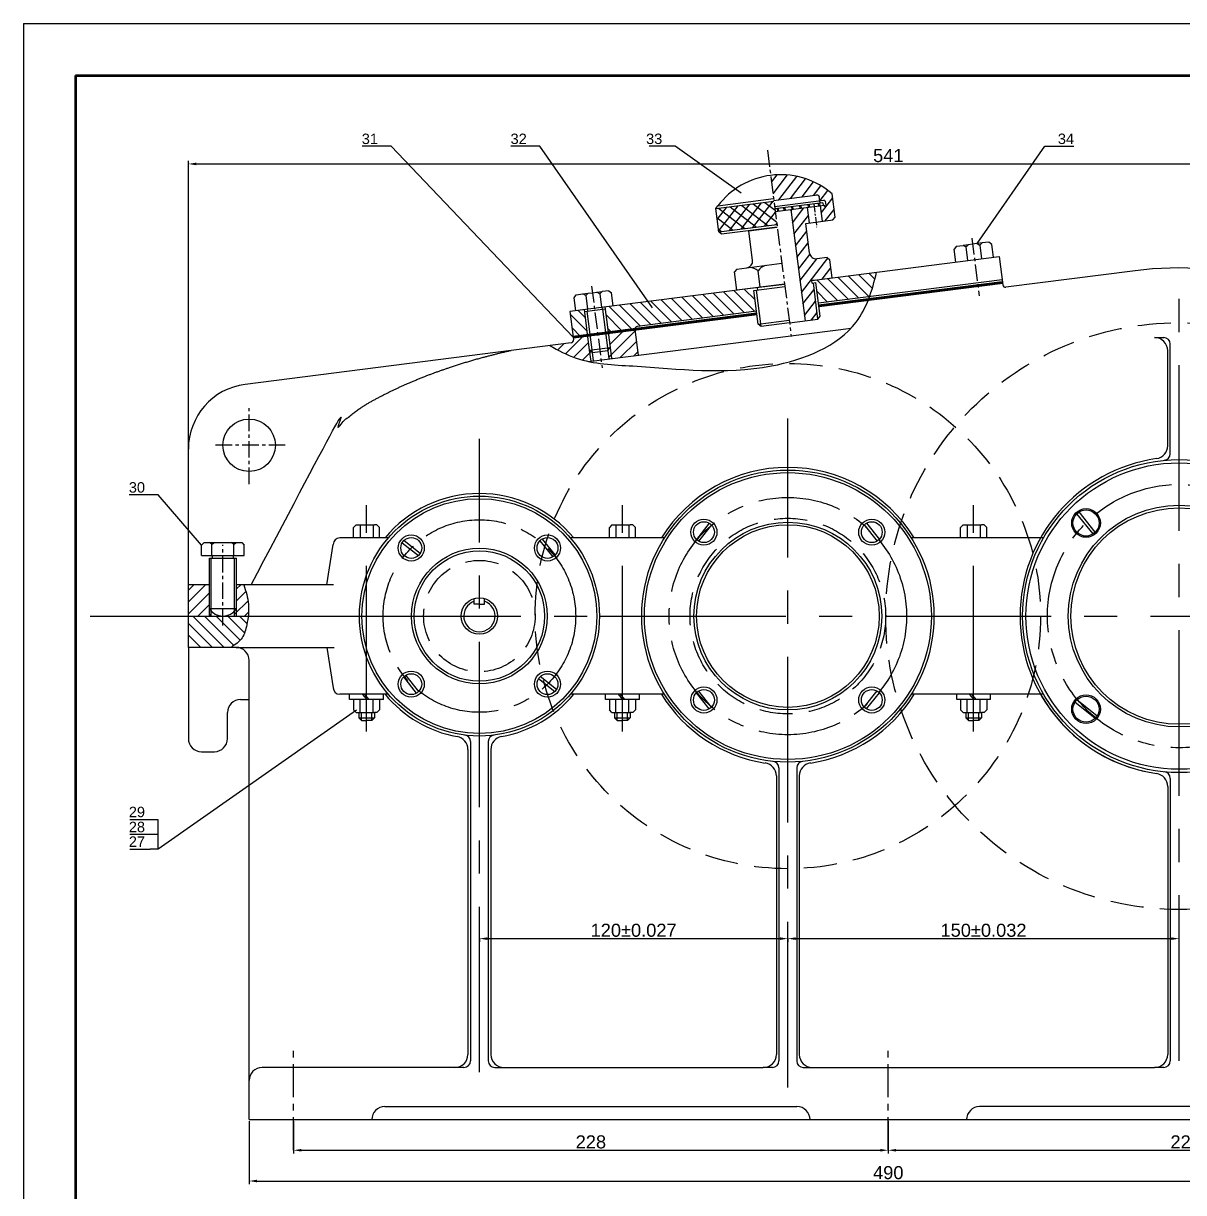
# Model space of a CAD drawing. Header units: millimetres. Extents: x 2354 to 3543, y 830 to 1671.
# Drawn here: x 2354 to 2798.7, y 1222.4 to 1670.8 of the extents above; entities that cross this region are included whole.
import ezdxf
from ezdxf import colors
from ezdxf.entities.mleader import LeaderData, LeaderLine
from ezdxf.math import Vec2, Vec3

# ---------------------------------------------------------------- set-up
doc = ezdxf.new("R2010")
doc.units = ezdxf.units.MM
doc.linetypes.add('CENTER', pattern=[10.16, 6.35, -1.27, 1.27, -1.27])
doc.linetypes.add('HIDDEN', pattern=[1.905, 1.27, -0.635])
doc.layers.get('0').update_dxf_attribs({"lineweight": 30})
for name, color, linetype in [('中心线', 1, 'CENTER'), ('细线', 7, 'Continuous'), ('虚线', 7, 'HIDDEN')]:
    doc.layers.add(name, color=color, linetype=linetype)
doc.layers.add('特粗线', color=7, linetype='Continuous', lineweight=60)
doc.layers.add('粗线', color=7, linetype='Continuous', lineweight=53)
doc.styles.get("Standard").update_dxf_attribs({"font": 'arial.ttf'})
doc.dimstyles.new('ISO-25', dxfattribs={"dimtxt": 5, "dimasz": 3, "dimexe": 1.25, "dimexo": 0.625, "dimtad": 1, "dimdec": 0, "dimtxsty": 'Standard', "dimcen": 2.5, "dimadec": 0, "dimazin": 0, "dimtfac": 1, "dimtdec": 0, "dimtmove": 0, "dimatfit": 3, "dimfxl": 1, "dimarcsym": 0})
pattern_1 = [(135, (2172.8697, 580.4474), (-2.245064, -2.245064), [])]
pattern_2 = [(45, (2172.8697, 580.4474), (-2.245064, 2.245064), [])]

# ---------------------------------------------------------------- blocks, each defined once
blk = doc.blocks.new('*D3')
at = {"layer": 'Defpoints', "color": 0, "transparency": 16777216}
for p in [(2440.49, 1250.39), (2930.49, 1250.39), (2930.49, 1226.86)]:
    blk.add_point(p, dxfattribs=at)
at = {"layer": '细线', "color": 0, "lineweight": -2, "transparency": 16777216}
for p, q in [((2440.49, 1249.77), (2440.49, 1225.61)), ((2930.49, 1249.77), (2930.49, 1225.61)), ((2443.49, 1226.86), (2927.49, 1226.86))]:
    blk.add_line(p, q, dxfattribs=at)
at = {"layer": '细线', "color": 0, "transparency": 16777216}
for points in [[(2443.49, 1227.36), (2443.49, 1226.36), (2440.49, 1226.86)], [(2927.49, 1227.36), (2927.49, 1226.36), (2930.49, 1226.86)]]:
    blk.add_solid(points, dxfattribs=at)
at = {"layer": '细线', "color": 0, "transparency": 16777216, "insert": (2685.49, 1230.04), "char_height": 5, "attachment_point": 5}
blk.add_mtext('490', dxfattribs=at)
blk = doc.blocks.new('*D4')
at = {"layer": 'Defpoints', "color": 0, "transparency": 16777216}
for p in [(2457.49, 1250.39), (2685.49, 1250.39), (2685.49, 1238.66)]:
    blk.add_point(p, dxfattribs=at)
at = {"layer": '细线', "color": 0, "lineweight": -2, "transparency": 16777216}
for p, q in [((2457.49, 1249.77), (2457.49, 1237.41)), ((2685.49, 1249.77), (2685.49, 1237.41)), ((2460.49, 1238.66), (2682.49, 1238.66))]:
    blk.add_line(p, q, dxfattribs=at)
at = {"layer": '细线', "color": 0, "transparency": 16777216}
for points in [[(2460.49, 1239.16), (2460.49, 1238.16), (2457.49, 1238.66)], [(2682.49, 1239.16), (2682.49, 1238.16), (2685.49, 1238.66)]]:
    blk.add_solid(points, dxfattribs=at)
at = {"layer": '细线', "color": 0, "transparency": 16777216, "insert": (2571.49, 1241.84), "char_height": 5, "attachment_point": 5}
blk.add_mtext('228', dxfattribs=at)
blk = doc.blocks.new('*D6')
at = {"layer": 'Defpoints', "color": 0, "transparency": 16777216}
for p in [(2957.99, 1616.85), (2417.19, 1431.49), (2957.99, 1396.49)]:
    blk.add_point(p, dxfattribs=at)
at = {"layer": '细线', "color": 0, "lineweight": -2, "transparency": 16777216}
for p, q in [((2417.19, 1432.12), (2417.19, 1618.1)), ((2420.19, 1616.85), (2954.99, 1616.85)), ((2957.99, 1397.12), (2957.99, 1618.1))]:
    blk.add_line(p, q, dxfattribs=at)
at = {"layer": '细线', "color": 0, "transparency": 16777216}
for points in [[(2420.19, 1617.35), (2420.19, 1616.35), (2417.19, 1616.85)], [(2954.99, 1617.35), (2954.99, 1616.35), (2957.99, 1616.85)]]:
    blk.add_solid(points, dxfattribs=at)
at = {"layer": '细线', "color": 0, "transparency": 16777216, "insert": (2685.49, 1620.03), "char_height": 5, "attachment_point": 5}
blk.add_mtext('541', dxfattribs=at)
blk = doc.blocks.new('*D13')
at = {"layer": 'Defpoints', "color": 0, "transparency": 16777216}
for p in [(2685.49, 1250.39), (2913.49, 1250.39), (2913.49, 1238.66)]:
    blk.add_point(p, dxfattribs=at)
at = {"layer": '细线', "color": 0, "lineweight": -2, "transparency": 16777216}
for p, q in [((2685.49, 1249.77), (2685.49, 1237.41)), ((2913.49, 1249.77), (2913.49, 1237.41)), ((2688.49, 1238.66), (2910.49, 1238.66))]:
    blk.add_line(p, q, dxfattribs=at)
at = {"layer": '细线', "color": 0, "transparency": 16777216}
for points in [[(2688.49, 1239.16), (2688.49, 1238.16), (2685.49, 1238.66)], [(2910.49, 1239.16), (2910.49, 1238.16), (2913.49, 1238.66)]]:
    blk.add_solid(points, dxfattribs=at)
at = {"layer": '细线', "color": 0, "transparency": 16777216, "insert": (2799.49, 1241.84), "char_height": 5, "attachment_point": 5}
blk.add_mtext('228', dxfattribs=at)
blk = doc.blocks.new('_None')
blk = doc.blocks.new('*D29')
at = {"layer": 'Defpoints', "color": 0, "transparency": 16777216}
for p in [(2528.75, 1320.48), (2646.99, 1320.48), (2646.99, 1319.8)]:
    blk.add_point(p, dxfattribs=at)
at = {"layer": '细线', "color": 0, "lineweight": -2, "transparency": 16777216}
for p, q in [((2528.75, 1319.86), (2528.75, 1318.55)), ((2531.75, 1319.8), (2643.99, 1319.8)), ((2646.99, 1319.86), (2646.99, 1318.55))]:
    blk.add_line(p, q, dxfattribs=at)
at = {"layer": '细线', "color": 0, "transparency": 16777216}
for points in [[(2531.75, 1320.3), (2531.75, 1319.3), (2528.75, 1319.8)], [(2643.99, 1320.3), (2643.99, 1319.3), (2646.99, 1319.8)]]:
    blk.add_solid(points, dxfattribs=at)
at = {"layer": '细线', "color": 0, "transparency": 16777216, "insert": (2587.87, 1322.98), "char_height": 5, "attachment_point": 5}
blk.add_mtext('120%%P0.027', dxfattribs=at)
blk = doc.blocks.new('*D30')
at = {"layer": 'Defpoints', "color": 0, "transparency": 16777216}
for p in [(2646.99, 1319.8), (2796.99, 1319.8), (2796.99, 1319.8)]:
    blk.add_point(p, dxfattribs=at)
at = {"layer": '细线', "color": 0, "lineweight": -2, "transparency": 16777216}
for p, q in [((2646.99, 1320.42), (2646.99, 1321.05)), ((2649.99, 1319.8), (2793.99, 1319.8)), ((2796.99, 1320.42), (2796.99, 1321.05))]:
    blk.add_line(p, q, dxfattribs=at)
at = {"layer": '细线', "color": 0, "transparency": 16777216}
for points in [[(2649.99, 1320.3), (2649.99, 1319.3), (2646.99, 1319.8)], [(2793.99, 1320.3), (2793.99, 1319.3), (2796.99, 1319.8)]]:
    blk.add_solid(points, dxfattribs=at)
at = {"layer": '细线', "color": 0, "transparency": 16777216, "insert": (2721.99, 1322.98), "char_height": 5, "attachment_point": 5}
blk.add_mtext('150%%P0.032', dxfattribs=at)

msp = doc.modelspace()

# ---------------------------------------------------------------- hatches: boundary and pattern name
at = {"layer": '细线'}
h = msp.add_hatch(dxfattribs=at)
h.set_pattern_fill('ANSI31', color=256, angle=7.2847)
h.set_pattern_definition([(52.2847, (2172.9965, 579.4554), (-2.511617, 1.942268), [])])
h.paths.add_polyline_path([(2663.14, 1580.11), (2662.02, 1580.97), (2658.1, 1580.47, -0.414214), (2655.3, 1582.63), (2653.85, 1594.04), (2655.31, 1594.23), (2654.55, 1600.18), (2648.12, 1599.36), (2653.58, 1556.71), (2658.54, 1557.34), (2656.76, 1571.23), (2656.27, 1571.16), (2656.14, 1572.16), (2664.02, 1573.16)])
h.paths.add_polyline_path([(2640.4, 1612.49), (2641.63, 1602.86), (2657.97, 1604.95, -0.414214), (2659.09, 1604.09), (2659.26, 1602.8), (2660.75, 1602.99, -0.414214), (2661.31, 1602.56), (2661.5, 1601.07), (2661.56, 1600.57), (2661.06, 1600.51), (2661, 1601.01), (2659.51, 1600.82), (2660.27, 1594.86), (2664.26, 1595.37), (2665.13, 1596.49), (2663.98, 1605.42), (2662.87, 1606.28, 0.200858)])
h = msp.add_hatch(dxfattribs=at)
h.set_pattern_fill('ANSI37', color=256, angle=97.2847)
h.set_pattern_definition([(142.28472, (2268.956, 342.4326), (-1.9422684, -2.511617), []), (232.28472, (2268.956, 342.4326), (2.511617, -1.9422684), [])])
h.paths.add_polyline_path([(2642.81, 1593.64), (2641.67, 1602.57), (2619.35, 1599.71), (2620.49, 1590.79)])
h = msp.add_hatch(color=256, dxfattribs=at)
h.dxf.hatch_style = 1
h.paths.add_polyline_path([(2643.33, 1599.76), (2642.84, 1599.69), (2642.96, 1598.7), (2643.46, 1598.76)])
h.paths.add_polyline_path([(2645.48, 1599.02), (2645.98, 1599.09), (2645.85, 1600.08), (2645.35, 1600.01)])
h.paths.add_polyline_path([(2648.46, 1599.4), (2648.95, 1599.47), (2648.82, 1600.46), (2648.33, 1600.39)])
h.paths.add_polyline_path([(2651.59, 1599.8), (2652.08, 1599.87), (2651.96, 1600.86), (2651.46, 1600.79)])
h.paths.add_polyline_path([(2654.78, 1600.21), (2655.28, 1600.27), (2655.15, 1601.27), (2654.65, 1601.2)])
h.paths.add_polyline_path([(2658.7, 1600.71), (2659.2, 1600.78), (2659.07, 1601.77), (2658.58, 1601.7)])
h = msp.add_hatch(dxfattribs=at)
h.set_pattern_fill('ANSI31', color=256, angle=90)
h.set_pattern_definition(pattern_1)
h.paths.add_polyline_path([(2564.69, 1550.39), (2570.16, 1551.08), (2568.89, 1561), (2563.43, 1560.3)])
h.paths.add_polyline_path([(2576.83, 1562.02), (2578.1, 1552.1), (2588.37, 1553.41, -0.414214), (2589.23, 1554.53), (2634.96, 1560.38), (2633.82, 1569.3)])
edge = h.paths.add_edge_path()
edge.add_line((2657.63, 1572.35), (2658.77, 1563.42))
edge.add_line((2658.77, 1563.42), (2678.27, 1565.91))
edge.add_spline(control_points=[(2678.27, 1565.91), (2679.37, 1568.91), (2680.23, 1572.08), (2680.98, 1575.33)], knot_values=[134.207706, 134.207706, 134.207706, 134.207706, 143.81942, 143.81942, 143.81942, 143.81942], degree=3, periodic=0)
edge.add_line((2680.98, 1575.33), (2657.63, 1572.35))
h = msp.add_hatch(dxfattribs=at)
h.set_pattern_fill('ANSI31', color=256)
h.set_pattern_definition(pattern_2)
edge = h.paths.add_edge_path()
edge.add_line((2570.16, 1551.08), (2564.69, 1550.39))
edge.add_line((2564.69, 1550.39), (2564.82, 1549.41))
edge.add_arc((2563.83, 1549.28), 1, -82.7153, 7.2847, ccw=False)
edge.add_line((2563.95, 1548.29), (2555.65, 1547.23))
edge.add_spline(control_points=[(2555.65, 1547.23), (2558.98, 1545.44), (2563.81, 1542.84), (2569.02, 1541.44), (2570.68, 1541.09)], knot_values=[0, 0, 0, 0, 11.220845, 16.333648, 16.333648, 16.333648, 16.333648], degree=3, periodic=0)
edge.add_line((2570.68, 1541.09), (2571.43, 1541.18))
edge.add_line((2571.43, 1541.18), (2570.88, 1545.46))
edge.add_line((2570.88, 1545.46), (2570.16, 1551.08))
h.paths.add_polyline_path([(2588.37, 1553.41), (2578.1, 1552.1), (2578.82, 1546.47), (2579.36, 1542.2), (2589.63, 1543.51)])
h.paths.add_polyline_path([(2572, 1544.59), (2570.88, 1545.46), (2571.43, 1541.18), (2572.42, 1541.31)])
h.paths.add_polyline_path([(2578.82, 1546.47), (2577.95, 1545.35), (2578.37, 1542.07), (2579.36, 1542.2)])
h = msp.add_hatch(dxfattribs=at)
h.set_pattern_fill('ANSI31', color=256)
h.set_pattern_definition(pattern_2)
h.paths.add_polyline_path([(2425.24, 1455.49), (2417.19, 1455.49), (2417.19, 1443.49), (2425.24, 1443.49)])
edge = h.paths.add_edge_path()
edge.add_spline(control_points=[(2440.12, 1443.49), (2440.3, 1445.02), (2440.47, 1449.07), (2439.23, 1453.02), (2438.45, 1455.49)], knot_values=[0, 0, 0, 0, 4.596755, 12.249443, 12.249443, 12.249443, 12.249443], degree=3, periodic=0)
edge.add_line((2438.45, 1455.49), (2435.64, 1455.49))
edge.add_line((2435.64, 1455.49), (2435.64, 1446.37))
edge.add_line((2435.64, 1446.37), (2435.64, 1443.49))
edge.add_line((2435.64, 1443.49), (2440.12, 1443.49))
h.paths.add_polyline_path([(2425.94, 1445.46, -0.047041), (2425.24, 1446.37), (2425.24, 1443.49), (2425.94, 1443.49)])
h.paths.add_polyline_path([(2435.64, 1446.37, -0.047041), (2434.94, 1445.46), (2434.94, 1443.49), (2435.64, 1443.49)])
h = msp.add_hatch(dxfattribs=at)
h.set_pattern_fill('ANSI31', color=256, angle=90)
h.set_pattern_definition(pattern_1)
edge = h.paths.add_edge_path()
edge.add_spline(control_points=[(2433.57, 1431.49), (2435.17, 1432.57), (2438.29, 1434.65), (2439.48, 1439.47), (2439.98, 1442.37), (2440.12, 1443.49)], knot_values=[12.249443, 12.249443, 12.249443, 12.249443, 17.819575, 23.102708, 26.476844, 26.476844, 26.476844, 26.476844], degree=3, periodic=0)
edge.add_line((2440.12, 1443.49), (2417.19, 1443.49))
edge.add_line((2417.19, 1443.49), (2417.19, 1431.49))
edge.add_line((2417.19, 1431.49), (2433.57, 1431.49))
h = msp.add_hatch(dxfattribs=at)
h.set_pattern_fill('ANSI31', color=256, angle=90)
h.paths.add_polyline_path([(2957.99, 1443.49), (2944.74, 1443.49), (2944.74, 1431.49), (2957.99, 1431.49)])
h.paths.add_polyline_path([(2922.49, 1263.39), (2915.99, 1263.39), (2917.99, 1261.39), (2922.49, 1261.39)], flags=17)
edge = h.paths.add_edge_path()
edge.add_line((2913.49, 1263.39), (2873.51, 1263.39))
edge.add_spline(control_points=[(2873.51, 1263.39), (2873.51, 1263.38), (2873.52, 1263.37), (2873.52, 1263.36)], knot_values=[291.161264, 291.161264, 291.161264, 291.161264, 291.19772, 291.19772, 291.19772, 291.19772], degree=3, periodic=0)
edge.add_spline(control_points=[(2873.52, 1263.36), (2874.25, 1260.7), (2875.02, 1258.05), (2875.81, 1255.39)], knot_values=[291.19772, 291.19772, 291.19772, 291.19772, 299.347767, 299.347767, 299.347767, 299.347767], degree=3, periodic=0)
edge.add_line((2875.81, 1255.39), (2913.49, 1255.39))
edge.add_line((2913.49, 1255.39), (2913.49, 1263.39))
h.paths.add_polyline_path([(2938.8, 1370.67), (2939.5, 1371.38), (2937.38, 1373.5), (2937.88, 1374), (2930.49, 1381.38), (2930.49, 1426.49, -0.414214), (2935.49, 1431.49), (2944.74, 1431.49), (2944.74, 1443.49), (2931.49, 1443.49), (2931.49, 1438.99), (2926.49, 1438.99), (2926.49, 1443.49), (2922.49, 1443.49), (2922.49, 1350.83), (2933.85, 1362.18), (2932.08, 1363.96), (2933.14, 1365.02)])
h.paths.add_polyline_path([(2957.99, 1353.88), (2950.61, 1361.27), (2950.11, 1360.77), (2947.99, 1362.9), (2947.28, 1362.19), (2941.63, 1356.53), (2940.56, 1355.47), (2938.79, 1357.24), (2922.49, 1340.94), (2922.49, 1318.45), (2922.49, 1272.86), (2940.49, 1272.86), (2940.49, 1275.86, -0.414214), (2930.49, 1285.86), (2930.49, 1326.43)])
h.paths.add_polyline_path([(2929.55, 1272.86), (2922.49, 1272.86), (2922.49, 1271.86), (2928.55, 1271.86)])
h.paths.add_polyline_path([(2940.49, 1261.39), (2929.55, 1261.39), (2922.49, 1261.39), (2917.99, 1261.39), (2915.99, 1263.39), (2913.49, 1263.39), (2913.49, 1255.39), (2930.49, 1255.39), (2930.49, 1255.89, -0.414214), (2932.99, 1258.39), (2940.49, 1258.39)])
h.paths.add_polyline_path([(2928.55, 1262.39), (2922.49, 1262.39), (2922.49, 1261.39), (2929.55, 1261.39)], flags=17)
h.paths.add_polyline_path([(2704.06, 1317.78), (2739.53, 1317.78), (2739.53, 1328.09), (2704.06, 1328.09)], flags=9)

# ---------------------------------------------------------------- linework, layer by layer
for p, q in [((2663.98, 1605.42), (2662.87, 1606.28)), ((2665.13, 1596.49), (2663.98, 1605.42)), ((2619.35, 1599.71), (2641.67, 1602.57)), ((2619.35, 1599.71), (2620.21, 1600.83)), ((2620.21, 1600.83), (2641.54, 1603.56)), ((2641.54, 1602.85), (2658.48, 1605.02)), ((2641.92, 1600.58), (2660.75, 1602.99)), ((2660.38, 1601.93), (2642.05, 1599.59)), ((2642.17, 1598.6), (2661, 1601.01)), ((2651.46, 1600.79), (2651.59, 1599.8)), ((2651.96, 1600.86), (2652.08, 1599.87)), ((2654.65, 1601.2), (2654.78, 1600.21)), ((2655.15, 1601.27), (2655.28, 1600.27)), ((2658.58, 1601.7), (2658.7, 1600.71)), ((2659.39, 1601.81), (2659.05, 1604.45)), ((2659.07, 1601.77), (2659.2, 1600.78)), ((2660.27, 1594.86), (2659.51, 1600.82)), ((2660.38, 1601.93), (2660.5, 1600.94)), ((2661.06, 1600.51), (2661, 1601.01)), ((2661.56, 1600.57), (2661.06, 1600.51)), ((2661.31, 1602.56), (2661.5, 1601.07)), ((2661.5, 1601.07), (2661.56, 1600.57)), ((2620.49, 1590.79), (2619.35, 1599.71)), ((2642.84, 1599.69), (2642.96, 1598.7)), ((2643.33, 1599.76), (2643.46, 1598.76)), ((2645.35, 1600.01), (2645.48, 1599.02)), ((2645.85, 1600.08), (2645.98, 1599.09)), ((2648.12, 1599.36), (2653.58, 1556.71)), ((2648.33, 1600.39), (2648.46, 1599.4)), ((2648.82, 1600.46), (2648.95, 1599.47)), ((2655.31, 1594.23), (2654.55, 1600.18)), ((2664.26, 1595.37), (2665.13, 1596.49)), ((2620.49, 1590.79), (2642.81, 1593.64)), ((2642.93, 1592.65), (2621.61, 1589.92)), ((2632.02, 1591.25), (2642.93, 1592.65)), ((2653.85, 1594.04), (2664.26, 1595.37)), ((2655.3, 1582.63), (2653.85, 1594.04)), ((2621.61, 1589.92), (2620.49, 1590.79)), ((2633.48, 1579.85), (2632.02, 1591.25)), ((2711.62, 1585.3), (2710.75, 1584.18)), ((2711.39, 1579.22), (2710.75, 1584.18)), ((2711.62, 1585.3), (2714.15, 1585.62)), ((2716.13, 1585.87), (2714.15, 1585.62)), ((2715.23, 1585.05), (2714.15, 1585.62)), ((2715.23, 1585.05), (2716.13, 1585.87)), ((2715.23, 1585.05), (2715.9, 1579.8)), ((2717.83, 1586.09), (2716.13, 1585.87)), ((2719.52, 1586.31), (2717.83, 1586.09)), ((2721.5, 1586.56), (2719.52, 1586.31)), ((2719.52, 1586.31), (2720.6, 1585.74)), ((2720.6, 1585.74), (2721.5, 1586.56)), ((2720.6, 1585.74), (2721.27, 1580.48)), ((2724.03, 1586.88), (2721.5, 1586.56)), ((2725.15, 1586.02), (2724.03, 1586.88)), ((2725.79, 1581.06), (2725.15, 1586.02)), ((2631.32, 1577.05), (2644.71, 1578.76)), ((2656.14, 1572.16), (2728.02, 1581.35)), ((2662.02, 1580.97), (2658.1, 1580.47)), ((2662.02, 1580.97), (2663.14, 1580.11)), ((2664.02, 1573.16), (2663.14, 1580.11)), ((2728.02, 1581.35), (2729.41, 1570.45)), ((2627.4, 1576.55), (2626.53, 1575.43)), ((2627.42, 1568.49), (2626.53, 1575.43)), ((2627.4, 1576.55), (2631.32, 1577.05)), ((2636.35, 1569.63), (2635.56, 1575.83)), ((2780.06, 1575.92), (2730.53, 1569.58)), ((2645.72, 1570.82), (2563.43, 1560.3)), ((2645.72, 1570.82), (2627.42, 1568.49)), ((2633.82, 1569.3), (2645.72, 1570.82)), ((2633.82, 1569.3), (2645.72, 1570.82)), ((2633.95, 1568.31), (2645.85, 1569.83)), ((2635.44, 1568.5), (2635.31, 1569.49)), ((2656.14, 1572.16), (2664.02, 1573.16)), ((2657.63, 1572.35), (2656.14, 1572.16)), ((2656.27, 1571.16), (2656.14, 1572.16)), ((2656.27, 1571.16), (2657.75, 1571.35)), ((2659.4, 1558.46), (2657.75, 1571.35)), ((2729.16, 1572.42), (2658.77, 1563.42)), ((2565.03, 1565.55), (2565.89, 1566.67)), ((2565.66, 1560.59), (2565.03, 1565.55)), ((2565.89, 1566.67), (2568.42, 1566.99)), ((2568.42, 1566.99), (2570.41, 1567.25)), ((2569.5, 1566.42), (2568.42, 1566.99)), ((2570.41, 1567.25), (2569.5, 1566.42)), ((2569.5, 1566.42), (2570.18, 1561.17)), ((2570.41, 1567.25), (2572.1, 1567.46)), ((2572.1, 1567.46), (2573.79, 1567.68)), ((2573.79, 1567.68), (2575.78, 1567.93)), ((2574.87, 1567.11), (2573.79, 1567.68)), ((2574.87, 1567.11), (2575.78, 1567.93)), ((2574.87, 1567.11), (2575.55, 1561.85)), ((2578.31, 1568.26), (2575.78, 1567.93)), ((2578.31, 1568.26), (2579.43, 1567.39)), ((2580.06, 1562.43), (2579.43, 1567.39)), ((2635.6, 1555.42), (2633.95, 1568.31)), ((2563.43, 1560.3), (2564.69, 1550.39)), ((2568.89, 1561), (2570.88, 1545.46)), ((2568.99, 1560.25), (2576.92, 1561.27)), ((2570.08, 1561.16), (2570.18, 1560.4)), ((2575.74, 1561.88), (2575.83, 1561.13)), ((2576.83, 1562.02), (2578.82, 1546.47)), ((2634.96, 1560.38), (2589.23, 1554.53)), ((2635.6, 1555.42), (2647.5, 1556.94)), ((2647.63, 1555.95), (2636.71, 1554.55)), ((2647.63, 1555.95), (2658.54, 1557.34)), ((2658.54, 1557.34), (2659.4, 1558.46)), ((2570.68, 1541.09), (2671.25, 1553.94)), ((2588.37, 1553.41), (2589.63, 1543.51)), ((2636.71, 1554.55), (2635.6, 1555.42)), ((2563.95, 1548.29), (2439.02, 1532.32)), ((2564.69, 1550.39), (2564.82, 1549.41)), ((2787.59, 1550.26), (2788.59, 1550.26)), ((2787.59, 1550.26), (2791.09, 1550.26)), ((2793.59, 1505.71), (2793.59, 1547.76)), ((2570.88, 1545.46), (2578.82, 1546.47)), ((2572, 1544.59), (2570.88, 1545.46)), ((2572, 1544.59), (2577.95, 1545.35)), ((2572, 1544.59), (2572.42, 1541.31)), ((2577.95, 1545.35), (2578.82, 1546.47)), ((2577.95, 1545.35), (2578.37, 1542.07)), ((2792.59, 1508.82), (2792.59, 1545.26)), ((2417.19, 1431.49), (2417.19, 1507.52)), ((2763.96, 1474.96), (2757.77, 1482.74)), ((2764.82, 1475.65), (2758.63, 1483.42)), ((2481.5, 1478.49), (2480.5, 1477.49)), ((2480.5, 1473.49), (2480.5, 1477.49)), ((2481.5, 1478.49), (2482.5, 1478.49)), ((2482.5, 1478.49), (2483, 1478.29)), ((2482.5, 1478.49), (2488.5, 1478.49)), ((2483, 1478.29), (2483.5, 1478.49)), ((2483, 1478.29), (2483, 1473.49)), ((2487.5, 1478.49), (2488, 1478.29)), ((2488, 1478.29), (2488.5, 1478.49)), ((2488, 1478.29), (2488, 1473.49)), ((2488, 1477.99), (2488, 1477.99)), ((2489.5, 1478.49), (2488.5, 1478.49)), ((2489.5, 1478.49), (2490.5, 1477.49)), ((2490.5, 1473.49), (2490.5, 1477.49)), ((2579.58, 1478.49), (2578.58, 1477.49)), ((2578.58, 1473.49), (2578.58, 1477.49)), ((2579.58, 1478.49), (2580.58, 1478.49)), ((2580.58, 1478.49), (2581.08, 1478.29)), ((2580.58, 1478.49), (2586.58, 1478.49)), ((2581.08, 1478.29), (2581.58, 1478.49)), ((2581.08, 1478.29), (2581.08, 1473.49)), ((2585.58, 1478.49), (2586.08, 1478.29)), ((2586.08, 1478.29), (2586.58, 1478.49)), ((2586.08, 1478.29), (2586.08, 1473.49)), ((2586.08, 1477.99), (2586.08, 1477.99)), ((2587.58, 1478.49), (2586.58, 1478.49)), ((2587.58, 1478.49), (2588.58, 1477.49)), ((2588.58, 1473.49), (2588.58, 1477.49)), ((2616.86, 1479.11), (2611.92, 1472.91)), ((2617.72, 1478.42), (2612.78, 1472.22)), ((2676.27, 1478.42), (2681.2, 1472.22)), ((2677.12, 1479.11), (2682.06, 1472.91)), ((2714.21, 1478.49), (2713.21, 1477.49)), ((2713.21, 1473.49), (2713.21, 1477.49)), ((2714.21, 1478.49), (2715.21, 1478.49)), ((2715.21, 1478.49), (2715.71, 1478.29)), ((2715.21, 1478.49), (2721.21, 1478.49)), ((2715.71, 1478.29), (2716.21, 1478.49)), ((2715.71, 1478.29), (2715.71, 1473.49)), ((2720.21, 1478.49), (2720.71, 1478.29)), ((2720.71, 1478.29), (2721.21, 1478.49)), ((2720.71, 1478.29), (2720.71, 1473.49)), ((2720.71, 1477.99), (2720.71, 1477.99)), ((2722.21, 1478.49), (2721.21, 1478.49)), ((2722.21, 1478.49), (2723.21, 1477.49)), ((2723.21, 1473.49), (2723.21, 1477.49)), ((2423.24, 1471.7), (2422.24, 1470.7)), ((2422.24, 1466.7), (2422.24, 1470.7)), ((2423.24, 1471.7), (2425.24, 1471.7)), ((2426.24, 1471), (2425.24, 1471.7)), ((2425.24, 1471.7), (2427.24, 1471.7)), ((2426.24, 1471), (2427.24, 1471.7)), ((2426.24, 1466.7), (2426.24, 1471)), ((2427.24, 1471.7), (2433.64, 1471.7)), ((2434.64, 1471), (2433.64, 1471.7)), ((2433.64, 1471.7), (2435.19, 1471.7)), ((2434.64, 1471), (2435.64, 1471.7)), ((2434.64, 1466.7), (2434.64, 1471)), ((2435.19, 1471.7), (2435.64, 1471.7)), ((2435.64, 1471.7), (2437.64, 1471.7)), ((2437.64, 1471.7), (2438.64, 1470.7)), ((2438.64, 1466.7), (2438.64, 1470.7)), ((2470.21, 1455.49), (2472.71, 1470.99)), ((2493.87, 1473.49), (2475.21, 1473.49)), ((2499.2, 1471.63), (2505.4, 1466.7)), ((2499.89, 1472.49), (2506.09, 1467.56)), ((2551.95, 1472.35), (2556.89, 1466.15)), ((2552.81, 1473.04), (2557.74, 1466.84)), ((2599.71, 1473.49), (2563.62, 1473.49)), ((2745.03, 1473.49), (2694.28, 1473.49)), ((2422.24, 1466.7), (2438.64, 1466.7)), ((2426.44, 1465.7), (2426.44, 1466.7)), ((2434.44, 1465.7), (2434.44, 1466.7)), ((2425.24, 1456.71), (2425.24, 1465.7)), ((2425.24, 1465.7), (2435.64, 1465.7)), ((2435.64, 1456.71), (2435.64, 1465.7)), ((2425.24, 1455.49), (2417.19, 1455.49)), ((2425.24, 1446.37), (2425.24, 1456.71)), ((2435.64, 1446.37), (2435.64, 1456.71)), ((2472.78, 1455.49), (2435.64, 1455.49)), ((2526.75, 1448.11), (2526.75, 1450.2)), ((2530.75, 1448.11), (2530.75, 1450.2)), ((2425.24, 1446.37), (2435.64, 1446.37)), ((2425.94, 1443.49), (2425.94, 1445.46)), ((2434.94, 1443.49), (2434.94, 1445.46)), ((2528.75, 1448.11), (2526.75, 1448.11)), ((2528.75, 1448.11), (2530.75, 1448.11)), ((2417.19, 1443.49), (2482.75, 1443.49)), ((2574.75, 1443.49), (2590.99, 1443.49)), ((2702.99, 1443.49), (2736.99, 1443.49)), ((2435.49, 1431.49), (2417.19, 1431.49)), ((2417.19, 1431.49), (2417.19, 1396.49)), ((2435.49, 1431.49), (2473.05, 1431.49)), ((2470.21, 1431.49), (2472.71, 1415.99)), ((2440.49, 1265.39), (2440.49, 1426.49)), ((2504.68, 1413.95), (2499.75, 1420.15)), ((2505.54, 1414.63), (2500.61, 1420.83)), ((2557.61, 1414.5), (2551.41, 1419.43)), ((2558.29, 1415.35), (2552.09, 1420.29)), ((2493.87, 1413.49), (2475.21, 1413.49)), ((2479, 1411.49), (2479, 1413.49)), ((2485.67, 1411.49), (2483.97, 1413.49)), ((2486.47, 1411.49), (2484.77, 1413.49)), ((2492, 1411.49), (2492, 1413.49)), ((2599.71, 1413.49), (2563.62, 1413.49)), ((2577.08, 1411.49), (2577.08, 1413.49)), ((2583.75, 1411.49), (2582.05, 1413.49)), ((2584.55, 1411.49), (2582.85, 1413.49)), ((2590.08, 1411.49), (2590.08, 1413.49)), ((2616.86, 1407.88), (2611.92, 1414.08)), ((2617.72, 1408.56), (2612.78, 1414.76)), ((2676.27, 1408.56), (2681.2, 1414.76)), ((2677.12, 1407.88), (2682.06, 1414.08)), ((2745.03, 1413.49), (2694.28, 1413.49)), ((2711.71, 1411.49), (2711.71, 1413.49)), ((2718.38, 1411.49), (2716.68, 1413.49)), ((2719.18, 1411.49), (2717.48, 1413.49)), ((2724.71, 1411.49), (2724.71, 1413.49)), ((2437.19, 1411.49), (2440.49, 1411.49)), ((2492, 1411.49), (2479, 1411.49)), ((2480.5, 1411.49), (2480.5, 1407.49)), ((2483, 1406.7), (2483, 1411.49)), ((2488, 1406.7), (2488, 1411.49)), ((2490.5, 1411.49), (2490.5, 1407.49)), ((2590.08, 1411.49), (2577.08, 1411.49)), ((2578.58, 1411.49), (2578.58, 1407.49)), ((2581.08, 1406.7), (2581.08, 1411.49)), ((2586.08, 1406.7), (2586.08, 1411.49)), ((2588.58, 1411.49), (2588.58, 1407.49)), ((2724.71, 1411.49), (2711.71, 1411.49)), ((2713.21, 1411.49), (2713.21, 1407.49)), ((2715.71, 1406.7), (2715.71, 1411.49)), ((2720.71, 1406.7), (2720.71, 1411.49)), ((2723.21, 1411.49), (2723.21, 1407.49)), ((2764.84, 1404.27), (2757.06, 1410.46)), ((2765.52, 1405.13), (2757.75, 1411.32)), ((2432.19, 1396.49), (2432.19, 1406.49)), ((2481.5, 1406.49), (2480.5, 1407.49)), ((2481.5, 1406.49), (2482.5, 1406.49)), ((2482.5, 1406.49), (2483, 1406.7)), ((2482.5, 1406.49), (2488.5, 1406.49)), ((2482.5, 1406.49), (2482.5, 1404.49)), ((2482.5, 1404.49), (2483.5, 1403.49)), ((2482.5, 1404.49), (2488.49, 1404.49)), ((2483, 1406.7), (2483.5, 1406.49)), ((2483.5, 1403.49), (2485.49, 1403.49)), ((2487.49, 1403.49), (2485.49, 1403.49)), ((2487.49, 1403.49), (2488.49, 1404.49)), ((2487.5, 1406.49), (2488, 1406.7)), ((2488, 1406.99), (2488, 1406.99)), ((2488, 1406.7), (2488.5, 1406.49)), ((2488.49, 1406.49), (2488.49, 1404.49)), ((2489.5, 1406.49), (2488.5, 1406.49)), ((2489.5, 1406.49), (2490.5, 1407.49)), ((2579.58, 1406.49), (2578.58, 1407.49)), ((2579.58, 1406.49), (2580.58, 1406.49)), ((2580.58, 1406.49), (2581.08, 1406.7)), ((2580.58, 1406.49), (2586.58, 1406.49)), ((2580.58, 1406.49), (2580.58, 1404.49)), ((2580.58, 1404.49), (2581.58, 1403.49)), ((2580.58, 1404.49), (2586.57, 1404.49)), ((2581.08, 1406.7), (2581.58, 1406.49)), ((2581.58, 1403.49), (2583.57, 1403.49)), ((2585.57, 1403.49), (2583.57, 1403.49)), ((2585.57, 1403.49), (2586.57, 1404.49)), ((2585.58, 1406.49), (2586.08, 1406.7)), ((2586.08, 1406.99), (2586.08, 1406.99)), ((2586.08, 1406.7), (2586.58, 1406.49)), ((2586.57, 1406.49), (2586.57, 1404.49)), ((2587.58, 1406.49), (2586.58, 1406.49)), ((2587.58, 1406.49), (2588.58, 1407.49)), ((2714.21, 1406.49), (2713.21, 1407.49)), ((2714.21, 1406.49), (2715.21, 1406.49)), ((2715.21, 1406.49), (2715.71, 1406.7)), ((2715.21, 1406.49), (2721.21, 1406.49)), ((2715.21, 1406.49), (2715.21, 1404.49)), ((2715.21, 1404.49), (2716.21, 1403.49)), ((2715.21, 1404.49), (2721.21, 1404.49)), ((2715.71, 1406.7), (2716.21, 1406.49)), ((2716.21, 1403.49), (2718.21, 1403.49)), ((2720.21, 1403.49), (2718.21, 1403.49)), ((2720.21, 1406.49), (2720.71, 1406.7)), ((2720.21, 1403.49), (2721.21, 1404.49)), ((2720.71, 1406.99), (2720.71, 1406.99)), ((2720.71, 1406.7), (2721.21, 1406.49)), ((2722.21, 1406.49), (2721.21, 1406.49)), ((2721.21, 1406.49), (2721.21, 1404.49)), ((2722.21, 1406.49), (2723.21, 1407.49)), ((2525.35, 1395.35), (2525.35, 1272.89)), ((2532.15, 1395.35), (2532.15, 1272.89)), ((2422.19, 1391.49), (2427.19, 1391.49)), ((2524.35, 1392.35), (2524.35, 1275.39)), ((2533.15, 1392.35), (2533.15, 1275.39)), ((2642.59, 1382.21), (2642.59, 1275.39)), ((2643.59, 1385.29), (2643.59, 1272.89)), ((2650.39, 1385.29), (2650.39, 1272.89)), ((2651.39, 1382.21), (2651.39, 1275.39)), ((2793.59, 1381.27), (2793.59, 1272.89)), ((2792.59, 1378.17), (2792.59, 1275.39)), ((2519.35, 1270.39), (2445.49, 1270.39)), ((2522.85, 1270.39), (2519.35, 1270.39)), ((2534.65, 1270.39), (2538.15, 1270.39)), ((2538.15, 1270.39), (2637.59, 1270.39)), ((2641.09, 1270.39), (2637.59, 1270.39)), ((2652.89, 1270.39), (2656.39, 1270.39)), ((2656.39, 1270.39), (2787.59, 1270.39)), ((2791.09, 1270.39), (2787.59, 1270.39)), ((2440.49, 1250.39), (2440.49, 1265.39)), ((2492.49, 1255.39), (2650.49, 1255.39)), ((2875.81, 1255.39), (2720.49, 1255.39)), ((2440.49, 1250.39), (2930.49, 1250.39))]:
    msp.add_line(p, q)
for centre, radius in [((2440.49, 1508.98), 10.05), ((2796.99, 1443.49), 60), ((2796.99, 1443.49), 58.75), ((2646.99, 1443.49), 56), ((2646.99, 1443.49), 55), ((2528.75, 1443.49), 46), ((2528.75, 1443.49), 45), ((2796.99, 1443.49), 42.5), ((2796.99, 1443.49), 41.5), ((2761.29, 1479.19), 5.5), ((2761.29, 1479.19), 5), ((2614.82, 1475.67), 5), ((2614.82, 1475.67), 4), ((2679.16, 1475.67), 5), ((2679.16, 1475.67), 4), ((2646.99, 1443.49), 36), ((2646.99, 1443.49), 35), ((2502.64, 1469.6), 5), ((2502.64, 1469.6), 4), ((2554.85, 1469.6), 5), ((2554.85, 1469.6), 4), ((2528.75, 1443.49), 26), ((2528.75, 1443.49), 25), ((2528.75, 1443.49), 7), ((2502.64, 1417.39), 5), ((2502.64, 1417.39), 4), ((2554.85, 1417.39), 5), ((2554.85, 1417.39), 4), ((2614.82, 1411.32), 5), ((2614.82, 1411.32), 4), ((2679.16, 1411.32), 5), ((2679.16, 1411.32), 4), ((2761.29, 1407.8), 5.5), ((2761.29, 1407.8), 5)]:
    msp.add_circle(centre, radius)
for centre, radius, start, end in [((2644.22, 1582.55), 30.18, 51.8559, 142.7135), ((2658.1, 1603.96), 1, 7.2847, 97.2847), ((2660.81, 1602.49), 0.5, 7.2847, 97.2847), ((2657.78, 1582.95), 2.5, 187.2847, 277.2847), ((2631, 1579.53), 2.5, 277.2847, 7.2847), ((2631.96, 1571.8), 5.4, 48.1889, 85.3508), ((2640.06, 1572.84), 5.4, 109.2186, 146.3805), ((2796.99, 1443.49), 133.5, 5.1571, 97.2847), ((2730.41, 1570.58), 1, 187.2847, 277.2847), ((2589.36, 1553.54), 1, 97.2847, 187.2847), ((2563.83, 1549.28), 1, 277.2847, 7.2847), ((2787.59, 1545.26), 5, 0, 90), ((2791.09, 1547.76), 2.5, 0, 90), ((2442.19, 1507.52), 25, 97.2847, 180), ((2787.59, 1508.82), 5, 278.1882, 0), ((2796.99, 1443.49), 61, 98.1882, 261.8118), ((2791.09, 1505.71), 2.5, 275.4168, 0), ((2646.99, 1443.49), 57, 31.7569, 148.2431), ((2528.75, 1443.49), 47, 39.665, 140.335), ((2475.21, 1470.99), 2.5, 90, 180), ((2528.75, 1443.49), 6, 109.4712, 70.5288), ((2430.44, 1449.63), 6.13, 212.0417, 327.9583), ((2435.49, 1426.49), 5, 0, 90), ((2475.21, 1415.99), 2.5, 180, 270), ((2528.75, 1443.49), 47, 219.665, 259.5854), ((2528.75, 1443.49), 47, 280.4146, 320.335), ((2646.99, 1443.49), 57, 211.7569, 261.2796), ((2646.99, 1443.49), 57, 278.7204, 328.2431), ((2796.99, 1443.49), 61, 209.4592, 261.8118), ((2437.19, 1406.49), 5, 90, 180), ((2422.19, 1396.49), 5, 180, 270), ((2427.19, 1396.49), 5, 270, 0), ((2519.35, 1392.35), 5, 0, 79.5854), ((2522.85, 1395.35), 2.5, 0, 83.0127), ((2534.65, 1395.35), 2.5, 96.9873, 180), ((2538.15, 1392.35), 5, 100.4146, 180), ((2637.59, 1382.21), 5, 0, 81.2796), ((2641.09, 1385.29), 2.5, 0, 84.2116), ((2652.89, 1385.29), 2.5, 95.7884, 180), ((2656.39, 1382.21), 5, 98.7204, 180), ((2787.59, 1378.17), 5, 0, 81.8118), ((2791.09, 1381.27), 2.5, 0, 84.5832), ((2519.35, 1275.39), 5, 270, 0), ((2538.15, 1275.39), 5, 180, 270), ((2637.59, 1275.39), 5, 270, 0), ((2656.39, 1275.39), 5, 180, 270), ((2787.59, 1275.39), 5, 270, 0), ((2445.49, 1265.39), 5, 90, 180), ((2522.85, 1272.89), 2.5, 270, 0), ((2534.65, 1272.89), 2.5, 180, 270), ((2641.09, 1272.89), 2.5, 270, 0), ((2652.89, 1272.89), 2.5, 180, 270), ((2791.09, 1272.89), 2.5, 270, 0), ((2492.49, 1250.39), 5, 90, 180), ((2650.49, 1250.39), 5, 0, 90), ((2720.49, 1250.39), 5, 90, 180)]:
    msp.add_arc(centre, radius, start, end)
msp.add_open_spline([(2555.65, 1547.23), (2558.98, 1545.44), (2568.79, 1540.16), (2598.32, 1539.3), (2634.34, 1534.32), (2673.47, 1549.8), (2679.34, 1568.26), (2680.98, 1575.33)], degree=3, knots=[0, 0, 0, 0, 11.220845, 33.149042, 86.298039, 122.879081, 143.81942, 143.81942, 143.81942, 143.81942])
msp.add_rational_spline([(2441.31, 1455.49), (2444.46, 1478.39), (2455.91, 1498.34), (2471.34, 1513.38), (2479.82, 1521.4), (2497.42, 1532.32), (2520.99, 1540.95), (2540.88, 1545.34)], [0.9739991274, 0.935319735516, 0.94398669305, 1, 1, 1, 1, 1], degree=3, knots=[0.139149, 0.139149, 0.139149, 0.139149, 0.899298, 0.899298, 0.899298, 17.864791, 78.552739, 78.552739, 78.552739, 78.552739])
at = {"layer": '中心线'}
for p, q in [((2639.17, 1622.11), (2648.29, 1550.72)), ((2717.53, 1588.41), (2720.36, 1566.24)), ((2571.78, 1569.99), (2575.77, 1538.72)), ((2440.49, 1494.11), (2440.49, 1523.22)), ((2454.33, 1508.98), (2426.47, 1508.98)), ((2430.44, 1439.9), (2430.44, 1470.8))]:
    msp.add_line(p, q, dxfattribs=at)
at = {"layer": '中心线', "ltscale": 0.5}
msp.add_line((2656.9, 1601.53), (2658.04, 1592.62), dxfattribs=at)
at = {"layer": '中心线', "ltscale": 10}
for p, q in [((2796.99, 1272.98), (2796.99, 1566.24)), ((2646.99, 1262.77), (2646.99, 1519.27)), ((2528.75, 1268.56), (2528.75, 1511.39)), ((2485.5, 1399.22), (2485.5, 1485.97)), ((2583.58, 1399.22), (2583.58, 1485.97)), ((2718.21, 1399.22), (2718.21, 1485.97)), ((2379.57, 1443.49), (2963.79, 1443.49))]:
    msp.add_line(p, q, dxfattribs=at)
at = {"layer": '中心线', "ltscale": 2}
for p, q in [((2457.49, 1238.68), (2457.49, 1278.02)), ((2685.49, 1238.68), (2685.49, 1278.02))]:
    msp.add_line(p, q, dxfattribs=at)
at = {"layer": '中心线', "ltscale": 5}
for centre, radius in [((2796.99, 1443.49), 50.48), ((2646.99, 1443.49), 45.5), ((2528.75, 1443.49), 36.91)]:
    msp.add_circle(centre, radius, dxfattribs=at)
at = {"layer": '特粗线'}
for p, q in [((2729.29, 1571.43), (2658.89, 1562.43)), ((2635.09, 1559.38), (2564.69, 1550.39))]:
    msp.add_line(p, q, dxfattribs=at)
at = {"layer": '粗线'}
for q in [(2373.96, 849.75), (3522.96, 1650.75)]:
    msp.add_line((2373.96, 1650.75), q, dxfattribs=at)
at = {"layer": '细线'}
for p, q in [((2353.96, 1670.75), (2353.96, 829.75)), ((2353.96, 1670.75), (3542.96, 1670.75)), ((2658.54, 1557.34), (2656.76, 1571.23)), ((2636.71, 1554.55), (2634.94, 1568.44)), ((2569.98, 1560.38), (2572, 1544.59)), ((2575.93, 1561.14), (2577.95, 1545.35)), ((2570.88, 1545.46), (2571.43, 1541.18)), ((2578.82, 1546.47), (2579.36, 1542.2)), ((2425.94, 1456.71), (2425.94, 1465.7)), ((2434.94, 1456.71), (2434.94, 1465.7)), ((2425.24, 1443.49), (2425.24, 1455.49)), ((2425.94, 1445.46), (2425.94, 1456.71)), ((2434.94, 1445.46), (2434.94, 1456.71)), ((2435.64, 1443.49), (2435.64, 1455.49)), ((2483.5, 1403.49), (2483.5, 1406.49)), ((2487.49, 1403.49), (2487.49, 1406.49)), ((2581.58, 1403.49), (2581.58, 1406.49)), ((2585.57, 1403.49), (2585.57, 1406.49)), ((2716.21, 1403.49), (2716.21, 1406.49)), ((2720.21, 1403.49), (2720.21, 1406.49)), ((2405.58, 1365.41), (2394.75, 1365.41)), ((2405.58, 1359.79), (2405.58, 1365.41)), ((2405.58, 1359.79), (2394.75, 1359.79)), ((2405.58, 1354.17), (2405.58, 1359.79)), ((2487.49, 1250.39), (2487.49, 1250.39)), ((2655.49, 1250.39), (2655.49, 1250.39))]:
    msp.add_line(p, q, dxfattribs=at)
at = {"layer": '细线', "linetype": 'ByBlock', "lineweight": -2}
msp.add_line((2405.58, 1354.17), (2402.58, 1354.17), dxfattribs=at)
for points in [[(2481.66, 1407.46), (2405.58, 1354.17)], [(2394.78, 1354.17), (2402.58, 1354.17)]]:
    msp.add_lwpolyline(points, dxfattribs=at)
at = {"layer": '细线'}
msp.add_spline([(2438.45, 1455.49), (2440.23, 1448.05), (2439.56, 1440.11), (2437.79, 1435.13), (2433.57, 1431.49)], degree=3, dxfattribs=at)
at = {"layer": '虚线', "ltscale": 10}
for centre, radius in [((2796.99, 1443.49), 112.5), ((2646.99, 1443.49), 96.88), ((2646.99, 1443.49), 37.5), ((2528.75, 1443.49), 21.36)]:
    msp.add_circle(centre, radius, dxfattribs=at)

# ---------------------------------------------------------------- texts
at = {"layer": '细线', "char_height": 4, "attachment_point": 3}
for s, insert in [('29', (2400.58, 1370.37)), ('28', (2400.58, 1364.62)), ('27', (2400.58, 1358.99))]:
    msp.add_mtext(s, dxfattribs=dict(at, insert=insert))

# ---------------------------------------------------------------- dimensions: what is measured, and where the dimension line sits
at = {"layer": '细线'}
for base, p1, p2, picture, middle in [((2957.99, 1616.85), (2417.19, 1431.49), (2957.99, 1396.49), '*D6', (2685.49, 1616.85)), ((2930.49, 1226.86), (2440.49, 1250.39), (2930.49, 1250.39), '*D3', (2685.49, 1226.86)), ((2685.49, 1238.66), (2457.49, 1250.39), (2685.49, 1250.39), '*D4', (2571.49, 1238.66)), ((2913.49, 1238.66), (2685.49, 1250.39), (2913.49, 1250.39), '*D13', (2799.49, 1238.66))]:
    dim = msp.add_linear_dim(base=base, p1=p1, p2=p2, dimstyle='ISO-25', dxfattribs=at)
    dim.commit()
    dim.dimension.update_dxf_attribs({"geometry": picture, "text_midpoint": middle, "dimtype": 160})
for base, p1, p2, text, picture, middle in [((2646.99, 1319.8), (2528.75, 1320.48), (2646.99, 1320.48), '120%%P0.027', '*D29', (2587.87, 1322.98)), ((2796.99, 1319.8), (2646.99, 1319.8), (2796.99, 1319.8), '<>%%P0.032', '*D30', (2721.99, 1322.98))]:
    dim = msp.add_linear_dim(base=base, p1=p1, p2=p2, text=text, dimstyle='ISO-25', dxfattribs=at)
    dim.commit()
    dim.dimension.update_dxf_attribs({"geometry": picture, "text_midpoint": middle})

# ---------------------------------------------------------------- leaders
ml = msp.add_multileader_mtext('Standard', dxfattribs=at)
ml.set_content('31', color=256)
ml.set_leader_properties()
ml.set_arrow_properties(name='NONE')
ml.build(insert=Vec2(0, 0))
ml.multileader.update_dxf_attribs({"text_left_attachment_type": 5, "text_right_attachment_type": 5, "dogleg_length": 3, "arrow_head_size": 3})
ctx = ml.context
ctx.base_point, ctx.arrow_head_size, ctx.plane_origin = Vec3(2482.93, 1623.67), 3, Vec3(2564.69, 1550.39)
ctx.left_attachment, ctx.right_attachment, ctx.text_align_type = 5, 5, 2
notes = []
notes.append((ctx, [(0, (1, 1, 0), (2494.88, 1623.67), (-1, 0), 3, [(0, [(2564.69, 1550.39)], 0, [])])]))
ctx.mtext.insert, ctx.mtext.alignment, ctx.mtext.flow_direction = Vec3(2489.88, 1628.49), 3, 5
ml = msp.add_multileader_mtext('Standard', dxfattribs=at)
ml.set_content('32', color=256)
ml.set_leader_properties()
ml.set_arrow_properties(name='NONE')
ml.build(insert=Vec2(0, 0))
ml.multileader.update_dxf_attribs({"text_left_attachment_type": 5, "text_right_attachment_type": 5, "dogleg_length": 3, "arrow_head_size": 3})
ctx = ml.context
ctx.base_point, ctx.arrow_head_size, ctx.plane_origin = Vec3(2539.23, 1623.67), 3, Vec3(2595.09, 1561.73)
ctx.left_attachment, ctx.right_attachment, ctx.text_align_type = 5, 5, 2
notes.append((ctx, [(0, (1, 1, 0), (2551.92, 1623.67), (-1, 0), 3, [(0, [(2595.09, 1561.73)], 0, [])])]))
ctx.mtext.insert, ctx.mtext.alignment, ctx.mtext.flow_direction = Vec3(2546.92, 1628.49), 3, 5
ml = msp.add_multileader_mtext('Standard', dxfattribs=at)
ml.set_content('33', color=256)
ml.set_leader_properties()
ml.set_arrow_properties(name='NONE')
ml.build(insert=Vec2(0, 0))
ml.multileader.update_dxf_attribs({"text_left_attachment_type": 5, "text_right_attachment_type": 5, "dogleg_length": 3, "arrow_head_size": 3})
ctx = ml.context
ctx.base_point, ctx.arrow_head_size, ctx.plane_origin = Vec3(2591.13, 1623.67), 3, Vec3(2629.1, 1605.62)
ctx.left_attachment, ctx.right_attachment, ctx.text_align_type = 5, 5, 2
notes.append((ctx, [(0, (1, 1, 0), (2603.86, 1623.67), (-1, 0), 3, [(0, [(2629.1, 1605.62)], 0, [])])]))
ctx.mtext.insert, ctx.mtext.width, ctx.mtext.alignment, ctx.mtext.flow_direction = Vec3(2598.86, 1628.49), 4.955, 3, 5
ml = msp.add_multileader_mtext('Standard', dxfattribs=at)
ml.set_content('34', color=256)
ml.set_leader_properties()
ml.set_arrow_properties(name='NONE')
ml.build(insert=Vec2(0, 0))
ml.multileader.update_dxf_attribs({"text_left_attachment_type": 5, "text_right_attachment_type": 5, "dogleg_length": 3, "arrow_head_size": 3})
ctx = ml.context
ctx.base_point, ctx.arrow_head_size, ctx.plane_origin = Vec3(2748.48, 1623.67), 3, Vec3(2719.52, 1586.31)
ctx.left_attachment, ctx.right_attachment = 5, 5
notes.append((ctx, [(0, (1, 1, 0), (2745.48, 1623.67), (1, 0), 3, [(0, [(2719.52, 1586.31)], 0, [])])]))
ctx.mtext.insert, ctx.mtext.flow_direction = Vec3(2750.48, 1628.49), 5
ml = msp.add_multileader_mtext('Standard', dxfattribs=at)
ml.set_content('30', color=256)
ml.set_leader_properties()
ml.set_arrow_properties(name='NONE')
ml.build(insert=Vec2(0, 0))
ml.multileader.update_dxf_attribs({"text_left_attachment_type": 5, "text_right_attachment_type": 5, "dogleg_length": 3, "arrow_head_size": 3})
ctx = ml.context
ctx.base_point, ctx.arrow_head_size, ctx.plane_origin = Vec3(2392.86, 1490.03), 3, Vec3(2422.24, 1470.7)
ctx.left_attachment, ctx.right_attachment, ctx.text_align_type = 5, 5, 2
notes.append((ctx, [(0, (1, 1, 0), (2405.58, 1490.03), (-1, 0), 3, [(0, [(2422.24, 1470.7)], 0, [])])]))
ctx.mtext.insert, ctx.mtext.alignment, ctx.mtext.flow_direction = Vec3(2400.58, 1494.84), 3, 5
for ctx, leaders in notes:
    for number, flags, end, landing, length, lines in leaders:
        leader = LeaderData()
        leader.index, (leader.has_last_leader_line, leader.has_dogleg_vector, leader.attachment_direction) = number, flags
        leader.last_leader_point, leader.dogleg_vector, leader.dogleg_length = Vec3(end), Vec3(landing), length
        for number, points, colour, breaks in lines:
            line = LeaderLine()
            line.index, line.vertices, line.color, line.breaks = number, Vec3.list(points), colors.encode_raw_color(colour), breaks
            leader.lines.append(line)
        ctx.leaders.append(leader)

doc.saveas('drawing.dxf')
